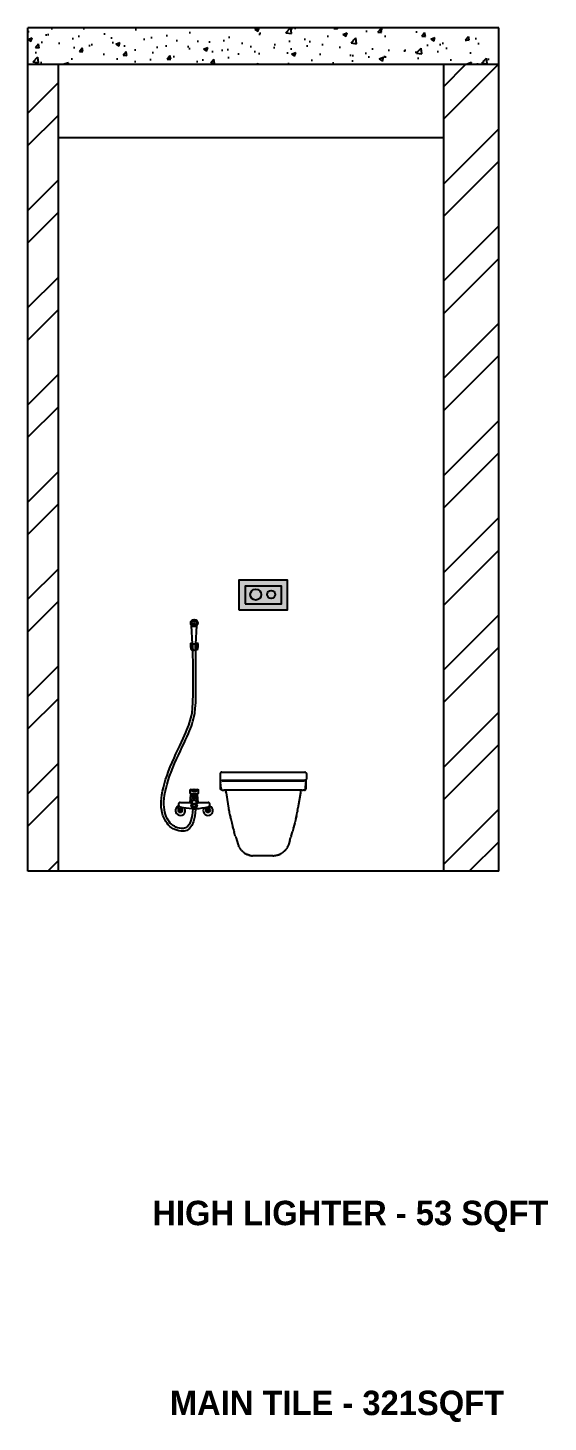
# Model space of a CAD drawing. Header units: inches. Extents: x 9636 to 21597, y -10243 to 557.
# Drawn here: x 11193.9 to 11279, y -4564.2 to -4336.1 of the extents above; entities that cross this region are included whole.
import ezdxf

# ---------------------------------------------------------------- set-up
doc = ezdxf.new("R2010")
doc.units = ezdxf.units.IN
doc.header["$MEASUREMENT"] = 0
for name, color, linetype in [('Edges', 7, 'Continuous'), ('IEL-HATCH-002', 7, 'Continuous'), ('VATDUNG', 9, 'Continuous')]:
    doc.layers.add(name, color=color, linetype=linetype)
doc.styles.add('HEMI', font='stylu.ttf')

# ---------------------------------------------------------------- blocks, each defined once
blk = doc.blocks.new('Duravit Wall Hung Toilet fr')
at = {"layer": 'Edges'}
for p, q in [((-0.2771, 0.1787), (-0.2774, 0.1777)), ((-0.2767, 0.1798), (-0.2771, 0.1787)), ((-0.2761, 0.1807), (-0.2767, 0.1798)), ((-0.2767, 0.1798), (-0.2765, 0.1798)), ((-0.2759, 0.1807), (-0.2765, 0.1798)), ((-0.2754, 0.1815), (-0.2761, 0.1807)), ((-0.2761, 0.1807), (-0.2759, 0.1807)), ((-0.2752, 0.1815), (-0.2759, 0.1807)), ((-0.2746, 0.1822), (-0.2754, 0.1815)), ((-0.2754, 0.1815), (-0.2752, 0.1815)), ((-0.2743, 0.1822), (-0.2752, 0.1815)), ((-0.2737, 0.1828), (-0.2746, 0.1822)), ((-0.2746, 0.1822), (-0.2743, 0.1822)), ((-0.2734, 0.1828), (-0.2743, 0.1822)), ((-0.2726, 0.1832), (-0.2737, 0.1828)), ((-0.2737, 0.1828), (-0.2734, 0.1828)), ((-0.2724, 0.1832), (-0.2734, 0.1828)), ((-0.2716, 0.1835), (-0.2726, 0.1832)), ((-0.2726, 0.1832), (-0.2724, 0.1832)), ((-0.2713, 0.1835), (-0.2724, 0.1832)), ((-0.2716, 0.1835), (-0.2713, 0.1835)), ((-0.2705, 0.1836), (-0.2713, 0.1835)), ((-0.2705, 0.1836), (0.0834, 0.1836)), ((0.0834, 0.1836), (0.0842, 0.1835)), ((0.0842, 0.1835), (0.0853, 0.1832)), ((0.0845, 0.1835), (0.0842, 0.1835)), ((0.0845, 0.1835), (0.0856, 0.1832)), ((0.0856, 0.1832), (0.0853, 0.1832)), ((0.0853, 0.1832), (0.0863, 0.1828)), ((0.0856, 0.1832), (0.0866, 0.1828)), ((0.0863, 0.1828), (0.0873, 0.1822)), ((0.0866, 0.1828), (0.0863, 0.1828)), ((0.0866, 0.1828), (0.0875, 0.1822)), ((0.0875, 0.1822), (0.0873, 0.1822)), ((0.0873, 0.1822), (0.0881, 0.1815)), ((0.0875, 0.1822), (0.0884, 0.1815)), ((0.0881, 0.1815), (0.0888, 0.1807)), ((0.0884, 0.1815), (0.0881, 0.1815)), ((0.0884, 0.1815), (0.0891, 0.1807)), ((0.0888, 0.1807), (0.0894, 0.1798)), ((0.0891, 0.1807), (0.0888, 0.1807)), ((0.0891, 0.1807), (0.0896, 0.1798)), ((0.0896, 0.1798), (0.0894, 0.1798)), ((0.0896, 0.1798), (0.0901, 0.1787)), ((0.0901, 0.1787), (0.0903, 0.1777)), ((-0.2774, 0.1777), (-0.2775, 0.1766)), ((-0.2775, 0.1766), (-0.2775, 0.1556)), ((-0.2775, 0.1556), (-0.2774, 0.1545)), ((-0.2774, 0.1545), (-0.2771, 0.1534)), ((-0.2771, 0.1534), (-0.2767, 0.1524)), ((-0.2767, 0.1524), (-0.2765, 0.1524)), ((-0.2767, 0.1524), (-0.2761, 0.1515)), ((-0.2765, 0.1524), (-0.2759, 0.1515)), ((-0.2761, 0.1515), (-0.2759, 0.1515)), ((-0.2761, 0.1515), (-0.276, 0.1513)), ((-0.276, 0.1136), (-0.276, 0.1513)), ((-0.276, 0.1513), (-0.2754, 0.1506)), ((-0.2759, 0.1515), (-0.2752, 0.1506)), ((-0.2756, 0.1407), (-0.2756, 0.1408)), ((-0.2756, 0.1407), (-0.2756, 0.1399)), ((-0.2756, 0.1399), (-0.2756, 0.1397)), ((-0.2735, 0.1136), (-0.2756, 0.1397)), ((-0.2754, 0.1506), (-0.2752, 0.1506)), ((-0.2754, 0.1506), (-0.2746, 0.1499)), ((-0.2752, 0.1506), (-0.2743, 0.1499)), ((-0.2746, 0.1499), (-0.2737, 0.1493)), ((-0.2746, 0.1499), (-0.2743, 0.1499)), ((-0.2743, 0.1499), (-0.2734, 0.1493)), ((-0.2737, 0.1493), (-0.2734, 0.1493)), ((-0.2737, 0.1493), (-0.2726, 0.1489)), ((-0.2734, 0.1493), (-0.2724, 0.1489)), ((-0.2726, 0.1489), (-0.2716, 0.1487)), ((-0.2726, 0.1489), (-0.2724, 0.1489)), ((-0.2724, 0.1489), (-0.2713, 0.1487)), ((-0.2716, 0.1487), (-0.2713, 0.1487)), ((-0.2713, 0.1487), (-0.2705, 0.1486)), ((-0.2705, 0.1486), (-0.2688, 0.1486)), ((-0.2688, 0.1466), (-0.2697, 0.1466)), ((0.0817, 0.1486), (-0.2688, 0.1486)), ((-0.2688, 0.1486), (-0.2688, 0.1466)), ((-0.2688, 0.1466), (0.0817, 0.1466)), ((0.0834, 0.1486), (0.0817, 0.1486)), ((0.0817, 0.1486), (0.0817, 0.1466)), ((0.0817, 0.1466), (0.0826, 0.1466)), ((0.0842, 0.1487), (0.0834, 0.1486)), ((0.0853, 0.1489), (0.0842, 0.1487)), ((0.0845, 0.1487), (0.0842, 0.1487)), ((0.0856, 0.1489), (0.0845, 0.1487)), ((0.0863, 0.1493), (0.0853, 0.1489)), ((0.0856, 0.1489), (0.0853, 0.1489)), ((0.0866, 0.1493), (0.0856, 0.1489)), ((0.0873, 0.1499), (0.0863, 0.1493)), ((0.0866, 0.1493), (0.0863, 0.1493)), ((0.0865, 0.1136), (0.0885, 0.1397)), ((0.0875, 0.1499), (0.0866, 0.1493)), ((0.0881, 0.1506), (0.0873, 0.1499)), ((0.0875, 0.1499), (0.0873, 0.1499)), ((0.0884, 0.1506), (0.0875, 0.1499)), ((0.0888, 0.1515), (0.0881, 0.1506)), ((0.0884, 0.1506), (0.0881, 0.1506)), ((0.089, 0.1513), (0.0884, 0.1506)), ((0.0885, 0.1407), (0.0885, 0.1408)), ((0.0885, 0.1407), (0.0885, 0.1399)), ((0.0885, 0.1399), (0.0885, 0.1397)), ((0.0894, 0.1524), (0.0888, 0.1515)), ((0.0891, 0.1515), (0.0888, 0.1515)), ((0.0891, 0.1515), (0.089, 0.1513)), ((0.089, 0.1136), (0.089, 0.1513)), ((0.0896, 0.1524), (0.0891, 0.1515)), ((0.0896, 0.1524), (0.0894, 0.1524)), ((0.0901, 0.1534), (0.0896, 0.1524)), ((0.0903, 0.1545), (0.0901, 0.1534)), ((0.0903, 0.1777), (0.0904, 0.1766)), ((0.0904, 0.1556), (0.0903, 0.1545)), ((0.0904, 0.1766), (0.0904, 0.1556)), ((-0.276, 0.1125), (-0.276, 0.1136)), ((-0.2757, 0.1114), (-0.276, 0.1125)), ((-0.2753, 0.1104), (-0.2757, 0.1114)), ((-0.2747, 0.1095), (-0.2753, 0.1104)), ((-0.274, 0.1086), (-0.2747, 0.1095)), ((-0.2732, 0.1079), (-0.274, 0.1086)), ((-0.2735, 0.1136), (-0.2735, 0.1127)), ((-0.2735, 0.1127), (-0.2733, 0.1118)), ((-0.2733, 0.1118), (-0.273, 0.1109)), ((-0.2722, 0.1073), (-0.2732, 0.1079)), ((-0.273, 0.1109), (-0.2726, 0.1101)), ((-0.2726, 0.1101), (-0.2721, 0.1093)), ((-0.2712, 0.1069), (-0.2722, 0.1073)), ((-0.2721, 0.1093), (-0.2715, 0.1086)), ((-0.2715, 0.1086), (-0.2708, 0.108)), ((-0.2701, 0.1067), (-0.2712, 0.1069)), ((-0.2708, 0.108), (-0.27, 0.1075)), ((-0.269, 0.1066), (-0.2701, 0.1067)), ((-0.27, 0.1075), (-0.2692, 0.1071)), ((-0.2692, 0.1071), (-0.2692, 0.1071)), ((-0.2692, 0.1071), (-0.2684, 0.1068)), ((-0.269, 0.1066), (-0.2683, 0.1066)), ((-0.2684, 0.1068), (-0.2683, 0.1068)), ((-0.2683, 0.1068), (-0.2675, 0.1066)), ((-0.2683, 0.1068), (-0.2683, 0.1068)), ((-0.2683, 0.1066), (-0.2677, 0.1066)), ((-0.2677, 0.1066), (-0.2675, 0.1066)), ((-0.2675, 0.1066), (-0.2674, 0.1066)), ((-0.2674, 0.1066), (-0.2672, 0.1066)), ((-0.2672, 0.1066), (-0.267, 0.1066)), ((-0.267, 0.1066), (-0.2669, 0.1066)), ((-0.2669, 0.1066), (-0.2665, 0.1066)), ((-0.2665, 0.1066), (-0.2663, 0.1065)), ((-0.2663, 0.1065), (-0.2657, 0.1065)), ((-0.2657, 0.1065), (-0.2654, 0.1065)), ((-0.2654, 0.1065), (-0.2649, 0.1065)), ((-0.2649, 0.1065), (-0.2644, 0.1065)), ((-0.2644, 0.1065), (-0.2639, 0.1065)), ((-0.2639, 0.1065), (-0.2633, 0.1065)), ((-0.2633, 0.1065), (-0.2618, 0.1064)), ((-0.2573, 0.1064), (-0.2618, 0.1064)), ((-0.2412, 0.1063), (-0.2574, 0.1064)), ((-0.253, 0.1022), (-0.2529, 0.1019)), ((-0.2529, 0.1019), (-0.2526, 0.0997)), ((-0.2523, 0.097), (-0.2526, 0.0997)), ((-0.2523, 0.097), (-0.2521, 0.0956)), ((-0.2521, 0.0956), (-0.2507, 0.0855)), ((-0.2521, 0.0956), (-0.2416, 0.0298)), ((-0.2507, 0.0855), (-0.2416, 0.0298)), ((-0.0432, 0.1062), (-0.2412, 0.1063)), ((0.0424, 0.1063), (-0.0432, 0.1062)), ((0.0622, 0.1064), (0.0424, 0.1063)), ((0.065, 0.0956), (0.0545, 0.0298)), ((0.0636, 0.0855), (0.0545, 0.0298)), ((0.0702, 0.1064), (0.0622, 0.1064)), ((0.065, 0.0956), (0.0636, 0.0855)), ((0.0652, 0.097), (0.065, 0.0956)), ((0.0656, 0.0997), (0.0652, 0.097)), ((0.0659, 0.1022), (0.0656, 0.0997)), ((0.073, 0.1064), (0.0703, 0.1064)), ((0.073, 0.1064), (0.0747, 0.1064)), ((0.0747, 0.1064), (0.0762, 0.1065)), ((0.0768, 0.1065), (0.0762, 0.1065)), ((0.0774, 0.1065), (0.0768, 0.1065)), ((0.0779, 0.1065), (0.0774, 0.1065)), ((0.0783, 0.1065), (0.0779, 0.1065)), ((0.0787, 0.1065), (0.0783, 0.1065)), ((0.0792, 0.1065), (0.0787, 0.1065)), ((0.0794, 0.1066), (0.0792, 0.1065)), ((0.0798, 0.1066), (0.0794, 0.1066)), ((0.08, 0.1066), (0.0798, 0.1066)), ((0.0801, 0.1066), (0.08, 0.1066)), ((0.0803, 0.1066), (0.0801, 0.1066)), ((0.0804, 0.1066), (0.0803, 0.1066)), ((0.0812, 0.1068), (0.0804, 0.1066)), ((0.0806, 0.1066), (0.0804, 0.1066)), ((0.0813, 0.1066), (0.0806, 0.1066)), ((0.0813, 0.1068), (0.0812, 0.1068)), ((0.0812, 0.1068), (0.0812, 0.1068)), ((0.0821, 0.1071), (0.0813, 0.1068)), ((0.082, 0.1066), (0.0813, 0.1066)), ((0.082, 0.1066), (0.0831, 0.1067)), ((0.083, 0.1075), (0.0821, 0.1071)), ((0.0821, 0.1071), (0.0821, 0.1071)), ((0.0837, 0.108), (0.083, 0.1075)), ((0.0831, 0.1067), (0.0841, 0.1069)), ((0.0844, 0.1086), (0.0837, 0.108)), ((0.0841, 0.1069), (0.0851, 0.1073)), ((0.085, 0.1093), (0.0844, 0.1086)), ((0.0855, 0.1101), (0.085, 0.1093)), ((0.0851, 0.1073), (0.0861, 0.1079)), ((0.0859, 0.1109), (0.0855, 0.1101)), ((0.0862, 0.1118), (0.0859, 0.1109)), ((0.0861, 0.1079), (0.0869, 0.1086)), ((0.0864, 0.1127), (0.0862, 0.1118)), ((0.0865, 0.1136), (0.0864, 0.1127)), ((0.0869, 0.1086), (0.0876, 0.1095)), ((0.0876, 0.1095), (0.0882, 0.1104)), ((0.0882, 0.1104), (0.0886, 0.1114)), ((0.0886, 0.1114), (0.0889, 0.1125)), ((0.0889, 0.1125), (0.089, 0.1136)), ((-0.2416, 0.0298), (-0.2406, 0.0249)), ((-0.2405, 0.0242), (-0.2406, 0.0249)), ((-0.2402, 0.0226), (-0.2405, 0.0242)), ((-0.2396, 0.0196), (-0.2402, 0.0226)), ((-0.2395, 0.019), (-0.2396, 0.0196)), ((-0.2395, 0.019), (-0.2395, 0.0189)), ((-0.2395, 0.0189), (-0.2394, 0.0188)), ((-0.2394, 0.0188), (-0.2393, 0.0178)), ((-0.2393, 0.0178), (-0.2384, 0.0136)), ((-0.2384, 0.0136), (-0.2383, 0.0129)), ((-0.2382, 0.0124), (-0.2383, 0.0129)), ((-0.238, 0.0117), (-0.2382, 0.0124)), ((-0.238, 0.0117), (-0.2379, 0.011)), ((-0.2363, 0.0035), (-0.2379, 0.011)), ((-0.2363, 0.0035), (-0.2361, 0.0024)), ((-0.2361, 0.0024), (-0.2359, 0.0013)), ((-0.2359, 0.0013), (-0.2357, 0.0005)), ((-0.2357, 0.0005), (-0.2354, -0.0008)), ((0.0486, 0.0005), (0.0483, -0.0008)), ((0.0488, 0.0013), (0.0486, 0.0005)), ((0.049, 0.0024), (0.0488, 0.0013)), ((0.0493, 0.0035), (0.049, 0.0024)), ((0.0493, 0.0035), (0.0508, 0.011)), ((0.051, 0.0117), (0.0508, 0.011)), ((0.051, 0.0117), (0.0511, 0.0124)), ((0.0511, 0.0124), (0.0512, 0.0129)), ((0.0513, 0.0136), (0.0512, 0.0129)), ((0.0522, 0.0178), (0.0513, 0.0136)), ((0.0524, 0.0188), (0.0522, 0.0178)), ((0.0525, 0.0196), (0.0524, 0.019)), ((0.0524, 0.019), (0.0524, 0.0189)), ((0.0524, 0.0189), (0.0524, 0.0188)), ((0.0525, 0.0196), (0.0531, 0.0226)), ((0.0531, 0.0226), (0.0534, 0.0242)), ((0.0534, 0.0242), (0.0535, 0.0249)), ((0.0535, 0.0249), (0.0545, 0.0298)), ((-0.2352, -0.0019), (-0.2354, -0.0008)), ((-0.2351, -0.0021), (-0.2352, -0.0019)), ((-0.2349, -0.0032), (-0.2351, -0.0021)), ((-0.2349, -0.0032), (-0.234, -0.0071)), ((-0.2334, -0.01), (-0.234, -0.0071)), ((-0.2334, -0.01), (-0.2328, -0.0125)), ((-0.2334, -0.01), (-0.228, -0.0334)), ((-0.2328, -0.0125), (-0.2323, -0.0149)), ((-0.2323, -0.0151), (-0.2323, -0.0149)), ((-0.2322, -0.0156), (-0.2323, -0.0151)), ((-0.2322, -0.0156), (-0.232, -0.0162)), ((-0.232, -0.0162), (-0.228, -0.0334)), ((-0.228, -0.0334), (-0.2231, -0.0524)), ((-0.2231, -0.0524), (-0.223, -0.0529)), ((-0.223, -0.0529), (-0.223, -0.0531)), ((-0.223, -0.0531), (-0.2229, -0.0533)), ((-0.2229, -0.0535), (-0.2229, -0.0533)), ((-0.2229, -0.0535), (-0.2198, -0.0649)), ((0.0358, -0.0535), (0.0327, -0.0649)), ((0.0358, -0.0533), (0.0359, -0.0531)), ((0.0358, -0.0535), (0.0358, -0.0533)), ((0.0361, -0.0524), (0.0359, -0.0529)), ((0.0359, -0.0529), (0.0359, -0.0531)), ((0.0409, -0.0334), (0.0361, -0.0524)), ((0.0463, -0.01), (0.0409, -0.0334)), ((0.045, -0.0162), (0.0409, -0.0334)), ((0.0451, -0.0156), (0.045, -0.0162)), ((0.0451, -0.0156), (0.0452, -0.0151)), ((0.0458, -0.0125), (0.0452, -0.0149)), ((0.0452, -0.0151), (0.0452, -0.0149)), ((0.0463, -0.01), (0.0458, -0.0125)), ((0.0463, -0.01), (0.047, -0.0071)), ((0.0478, -0.0032), (0.047, -0.0071)), ((0.0478, -0.0032), (0.0481, -0.0021)), ((0.0481, -0.0019), (0.0483, -0.0008)), ((0.0481, -0.0021), (0.0481, -0.0019)), ((-0.2198, -0.0649), (-0.2182, -0.0707)), ((-0.2181, -0.0708), (-0.2182, -0.0707)), ((-0.2181, -0.0711), (-0.2181, -0.0708)), ((-0.2128, -0.0893), (-0.2181, -0.0711)), ((-0.2128, -0.0893), (-0.2127, -0.0895)), ((-0.2127, -0.0896), (-0.2127, -0.0895)), ((-0.2127, -0.0896), (-0.2108, -0.0958)), ((-0.2108, -0.0958), (-0.2098, -0.0988)), ((-0.2098, -0.0988), (-0.207, -0.1079)), ((-0.207, -0.1079), (-0.201, -0.126)), ((0.0199, -0.1079), (0.014, -0.126)), ((0.0199, -0.1079), (0.0228, -0.0988)), ((0.0228, -0.0988), (0.0237, -0.0958)), ((0.0256, -0.0896), (0.0237, -0.0958)), ((0.0257, -0.0893), (0.0256, -0.0895)), ((0.0256, -0.0896), (0.0256, -0.0895)), ((0.0257, -0.0893), (0.031, -0.0711)), ((0.0311, -0.0708), (0.031, -0.0711)), ((0.0327, -0.0649), (0.0311, -0.0707)), ((0.0311, -0.0708), (0.0311, -0.0707)), ((-0.201, -0.126), (-0.1996, -0.1298)), ((-0.1996, -0.1298), (-0.1996, -0.1299)), ((-0.1996, -0.1299), (-0.1995, -0.13)), ((-0.1995, -0.1301), (-0.1995, -0.13)), ((-0.1995, -0.1301), (-0.1994, -0.1302)), ((-0.1994, -0.1302), (-0.1992, -0.1308)), ((-0.1992, -0.1308), (-0.1991, -0.131)), ((-0.1991, -0.131), (-0.199, -0.1313)), ((-0.199, -0.1313), (-0.1988, -0.1316)), ((-0.1988, -0.1316), (-0.1979, -0.1337)), ((-0.1979, -0.1337), (-0.1979, -0.1337)), ((-0.1978, -0.1339), (-0.1979, -0.1337)), ((-0.1978, -0.1339), (-0.1977, -0.134)), ((-0.1977, -0.134), (-0.1977, -0.1341)), ((-0.1976, -0.1342), (-0.1977, -0.1341)), ((-0.1976, -0.1343), (-0.1976, -0.1342)), ((-0.1975, -0.1344), (-0.1976, -0.1343)), ((-0.1973, -0.1347), (-0.1975, -0.1344)), ((-0.1973, -0.1347), (-0.1973, -0.1348)), ((-0.1971, -0.1352), (-0.1973, -0.1348)), ((-0.1969, -0.1355), (-0.1971, -0.1352)), ((-0.1969, -0.1355), (-0.1967, -0.136)), ((-0.1965, -0.1363), (-0.1967, -0.136)), ((-0.1965, -0.1363), (-0.196, -0.1373)), ((-0.196, -0.1373), (-0.196, -0.1374)), ((-0.1959, -0.1375), (-0.196, -0.1374)), ((-0.1959, -0.1375), (-0.1958, -0.1377)), ((-0.1958, -0.1377), (-0.1957, -0.1379)), ((-0.1957, -0.1379), (-0.1951, -0.1388)), ((-0.1951, -0.1388), (-0.1949, -0.1392)), ((-0.1949, -0.1392), (-0.1948, -0.1393)), ((-0.1948, -0.1393), (-0.1939, -0.1409)), ((-0.1938, -0.141), (-0.1939, -0.1409)), ((-0.1938, -0.141), (-0.1937, -0.1411)), ((-0.1936, -0.1414), (-0.1937, -0.1411)), ((-0.1936, -0.1414), (-0.1934, -0.1416)), ((-0.1934, -0.1416), (-0.1932, -0.1419)), ((-0.1932, -0.1419), (-0.1931, -0.142)), ((-0.1931, -0.1422), (-0.1931, -0.142)), ((-0.1931, -0.1422), (-0.193, -0.1422)), ((-0.193, -0.1422), (-0.1928, -0.1425)), ((-0.1928, -0.1425), (-0.1928, -0.1425)), ((-0.1928, -0.1425), (-0.1927, -0.1426)), ((-0.1927, -0.1427), (-0.1927, -0.1426)), ((-0.1927, -0.1427), (-0.1926, -0.1428)), ((-0.1926, -0.1428), (-0.1925, -0.143)), ((-0.1925, -0.143), (-0.1924, -0.1432)), ((-0.1919, -0.1439), (-0.1924, -0.1432)), ((-0.1916, -0.1443), (-0.1919, -0.1439)), ((-0.1916, -0.1443), (-0.1914, -0.1445)), ((-0.1914, -0.1445), (-0.1913, -0.1446)), ((-0.1913, -0.1447), (-0.1913, -0.1446)), ((-0.1913, -0.1447), (-0.1912, -0.1447)), ((-0.1912, -0.1449), (-0.1912, -0.1447)), ((-0.1912, -0.1449), (-0.1911, -0.1449)), ((-0.191, -0.1451), (-0.1911, -0.1449)), ((-0.191, -0.1451), (-0.1903, -0.1459)), ((-0.1903, -0.1459), (-0.1896, -0.1469)), ((-0.1896, -0.1469), (-0.1894, -0.1472)), ((-0.1893, -0.1473), (-0.1894, -0.1472)), ((-0.1893, -0.1473), (-0.1892, -0.1474)), ((-0.1891, -0.1475), (-0.1892, -0.1474)), ((-0.189, -0.1476), (-0.1891, -0.1475)), ((-0.1889, -0.1478), (-0.189, -0.1476)), ((-0.1887, -0.148), (-0.1889, -0.1478)), ((-0.1887, -0.148), (-0.1884, -0.1484)), ((-0.1884, -0.1484), (-0.1883, -0.1486)), ((-0.1883, -0.1486), (-0.1877, -0.1491)), ((-0.1877, -0.1491), (-0.1877, -0.1492)), ((-0.1877, -0.1492), (-0.1875, -0.1495)), ((-0.1873, -0.1497), (-0.1875, -0.1495)), ((-0.1873, -0.1497), (-0.1871, -0.1498)), ((-0.187, -0.1499), (-0.1871, -0.1498)), ((-0.187, -0.1499), (-0.1868, -0.1502)), ((-0.1868, -0.1502), (-0.1866, -0.1504)), ((-0.1866, -0.1504), (-0.1866, -0.1505)), ((-0.1866, -0.1505), (-0.1866, -0.1505)), ((-0.1866, -0.1505), (-0.1864, -0.1506)), ((-0.1864, -0.1506), (-0.1864, -0.1507)), ((-0.1863, -0.1507), (-0.1864, -0.1507)), ((-0.1863, -0.1507), (-0.1861, -0.1509)), ((-0.1861, -0.1509), (-0.1859, -0.1512)), ((-0.1843, -0.1528), (-0.1859, -0.1512)), ((-0.1843, -0.1528), (-0.1838, -0.1533)), ((-0.1837, -0.1535), (-0.1838, -0.1533)), ((-0.1836, -0.1535), (-0.1837, -0.1535)), ((-0.1835, -0.1537), (-0.1836, -0.1535)), ((-0.1835, -0.1537), (-0.1834, -0.1537)), ((-0.1829, -0.1542), (-0.1834, -0.1537)), ((-0.1829, -0.1542), (-0.1825, -0.1546)), ((-0.1825, -0.1546), (-0.1823, -0.1548)), ((-0.1822, -0.1549), (-0.1823, -0.1548)), ((-0.1822, -0.1549), (-0.1819, -0.1552)), ((-0.1819, -0.1552), (-0.1817, -0.1553)), ((-0.1814, -0.1556), (-0.1817, -0.1553)), ((-0.1814, -0.1556), (-0.1813, -0.1557)), ((-0.1813, -0.1557), (-0.1811, -0.1558)), ((-0.1811, -0.1558), (-0.1811, -0.1559)), ((-0.1807, -0.1562), (-0.1811, -0.1559)), ((-0.1807, -0.1562), (-0.1806, -0.1563)), ((-0.1806, -0.1563), (-0.1805, -0.1564)), ((-0.1804, -0.1565), (-0.1805, -0.1564)), ((-0.1804, -0.1565), (-0.1802, -0.1566)), ((-0.1798, -0.157), (-0.1802, -0.1566)), ((-0.1798, -0.157), (-0.1785, -0.1581)), ((-0.1785, -0.1581), (-0.1773, -0.159)), ((-0.1773, -0.159), (-0.1772, -0.1591)), ((-0.1769, -0.1593), (-0.1772, -0.1591)), ((-0.1772, -0.1591), (-0.1772, -0.1591)), ((-0.1769, -0.1593), (-0.1764, -0.1597)), ((-0.1764, -0.1597), (-0.1758, -0.1601)), ((-0.1758, -0.1601), (-0.1755, -0.1603)), ((-0.1752, -0.1605), (-0.1755, -0.1603)), ((-0.1742, -0.1612), (-0.1752, -0.1605)), ((-0.1742, -0.1612), (-0.1742, -0.1612)), ((-0.1742, -0.1612), (-0.174, -0.1614)), ((-0.174, -0.1614), (-0.174, -0.1614)), ((-0.1739, -0.1614), (-0.174, -0.1614)), ((-0.1739, -0.1615), (-0.1739, -0.1614)), ((-0.1738, -0.1615), (-0.1739, -0.1615)), ((-0.1738, -0.1615), (-0.1738, -0.1616)), ((-0.1738, -0.1615), (-0.1738, -0.1615)), ((-0.1736, -0.1616), (-0.1738, -0.1616)), ((-0.1736, -0.1616), (-0.173, -0.1621)), ((-0.173, -0.1621), (-0.1712, -0.1632)), ((-0.1706, -0.1635), (-0.1712, -0.1632)), ((-0.1706, -0.1635), (-0.1703, -0.1637)), ((-0.1702, -0.1638), (-0.1703, -0.1637)), ((-0.1701, -0.1639), (-0.1702, -0.1638)), ((-0.1701, -0.1639), (-0.1697, -0.1641)), ((-0.1697, -0.1641), (-0.1695, -0.1642)), ((-0.1695, -0.1642), (-0.1691, -0.1644)), ((-0.1691, -0.1644), (-0.1689, -0.1645)), ((-0.1689, -0.1645), (-0.1675, -0.1653)), ((-0.1667, -0.1657), (-0.1675, -0.1653)), ((-0.1667, -0.1657), (-0.1667, -0.1657)), ((-0.1667, -0.1657), (-0.1664, -0.1658)), ((-0.1664, -0.1658), (-0.1664, -0.1659)), ((-0.1664, -0.1659), (-0.1663, -0.1659)), ((-0.1663, -0.1659), (-0.1661, -0.166)), ((-0.1661, -0.166), (-0.1661, -0.166)), ((-0.1661, -0.166), (-0.1657, -0.1662)), ((-0.1654, -0.1664), (-0.1657, -0.1662)), ((-0.1651, -0.1665), (-0.1654, -0.1664)), ((-0.1651, -0.1665), (-0.1646, -0.1667)), ((-0.1646, -0.1667), (-0.1643, -0.1669)), ((-0.1643, -0.1669), (-0.1641, -0.167)), ((-0.1636, -0.1672), (-0.1641, -0.167)), ((-0.1633, -0.1674), (-0.1636, -0.1672)), ((-0.1633, -0.1674), (-0.1633, -0.1673)), ((-0.1633, -0.1674), (-0.163, -0.1675)), ((-0.163, -0.1675), (-0.1629, -0.1675)), ((-0.1629, -0.1675), (-0.163, -0.1675)), ((-0.1629, -0.1675), (-0.1626, -0.1676)), ((-0.1623, -0.1678), (-0.1626, -0.1676)), ((-0.1615, -0.1681), (-0.1623, -0.1678)), ((-0.1612, -0.1682), (-0.1615, -0.1681)), ((-0.161, -0.1683), (-0.1612, -0.1682)), ((-0.161, -0.1683), (-0.161, -0.1683)), ((-0.161, -0.1683), (-0.1605, -0.1685)), ((-0.1605, -0.1685), (-0.1597, -0.1688)), ((-0.1594, -0.1689), (-0.1597, -0.1688)), ((-0.1591, -0.1691), (-0.1594, -0.1689)), ((-0.1591, -0.1691), (-0.159, -0.1691)), ((-0.1582, -0.1694), (-0.159, -0.1691)), ((-0.1572, -0.1697), (-0.1582, -0.1694)), ((-0.1572, -0.1697), (-0.1571, -0.1697)), ((-0.1571, -0.1697), (-0.1562, -0.17)), ((-0.1562, -0.1701), (-0.1562, -0.17)), ((-0.1562, -0.1701), (-0.1561, -0.1701)), ((-0.1561, -0.1701), (-0.1561, -0.1701)), ((-0.1557, -0.1702), (-0.1561, -0.1701)), ((-0.1557, -0.1702), (-0.1556, -0.1702)), ((-0.1557, -0.1702), (-0.1556, -0.1702)), ((-0.1554, -0.1703), (-0.1556, -0.1702)), ((-0.1554, -0.1703), (-0.1552, -0.1704)), ((-0.1552, -0.1704), (-0.1539, -0.1707)), ((-0.1536, -0.1708), (-0.1539, -0.1707)), ((-0.1535, -0.1708), (-0.1536, -0.1708)), ((-0.1532, -0.1709), (-0.1535, -0.1708)), ((-0.153, -0.171), (-0.1532, -0.1709)), ((-0.1529, -0.171), (-0.153, -0.171)), ((-0.152, -0.1713), (-0.1529, -0.171)), ((-0.152, -0.1713), (-0.1518, -0.1713)), ((-0.1518, -0.1713), (-0.1516, -0.1714)), ((-0.1516, -0.1714), (-0.1514, -0.1714)), ((-0.1514, -0.1714), (-0.1512, -0.1715)), ((-0.1512, -0.1715), (-0.1494, -0.1718)), ((-0.1494, -0.1718), (-0.1492, -0.1719)), ((-0.1492, -0.1719), (-0.149, -0.1719)), ((-0.149, -0.1719), (-0.1478, -0.1722)), ((-0.1478, -0.1722), (-0.1475, -0.1722)), ((-0.1475, -0.1722), (-0.1474, -0.1723)), ((-0.1474, -0.1723), (-0.1473, -0.1723)), ((-0.1474, -0.1723), (-0.1474, -0.1723)), ((-0.1473, -0.1723), (-0.1472, -0.1723)), ((-0.1472, -0.1723), (-0.1471, -0.1723)), ((-0.1468, -0.1724), (-0.1471, -0.1723)), ((-0.1459, -0.1725), (-0.1468, -0.1724)), ((-0.1456, -0.1726), (-0.1459, -0.1725)), ((-0.1459, -0.1725), (-0.1459, -0.1725)), ((-0.1456, -0.1726), (-0.1455, -0.1726)), ((-0.1451, -0.1726), (-0.1455, -0.1726)), ((-0.1451, -0.1726), (-0.1435, -0.1729)), ((-0.1435, -0.1729), (-0.1433, -0.1729)), ((-0.1435, -0.1729), (-0.1435, -0.1729)), ((-0.1435, -0.1729), (-0.1435, -0.1729)), ((-0.1433, -0.1729), (-0.1432, -0.1729)), ((-0.1431, -0.1729), (-0.1432, -0.1729)), ((-0.1431, -0.1729), (-0.143, -0.1729)), ((-0.143, -0.1729), (-0.1406, -0.1731)), ((-0.1406, -0.1731), (-0.1405, -0.1732)), ((-0.1405, -0.1732), (-0.1404, -0.1732)), ((-0.1404, -0.1732), (-0.1391, -0.1733)), ((-0.1391, -0.1733), (-0.1391, -0.1733)), ((-0.1391, -0.1733), (-0.139, -0.1733)), ((-0.139, -0.1733), (-0.1389, -0.1733)), ((-0.139, -0.1733), (-0.139, -0.1733)), ((-0.1348, -0.1734), (-0.1389, -0.1733)), ((-0.0523, -0.1734), (-0.1348, -0.1734)), ((-0.0523, -0.1734), (-0.0482, -0.1733)), ((-0.0481, -0.1733), (-0.0482, -0.1733)), ((-0.0481, -0.1733), (-0.0481, -0.1733)), ((-0.048, -0.1733), (-0.0481, -0.1733)), ((-0.0467, -0.1732), (-0.048, -0.1733)), ((-0.048, -0.1733), (-0.048, -0.1733)), ((-0.0466, -0.1732), (-0.0467, -0.1732)), ((-0.0465, -0.1731), (-0.0466, -0.1732)), ((-0.044, -0.1729), (-0.0465, -0.1731)), ((-0.044, -0.1729), (-0.0439, -0.1729)), ((-0.0439, -0.1729), (-0.0438, -0.1729)), ((-0.0438, -0.1729), (-0.0437, -0.1729)), ((-0.0436, -0.1729), (-0.0437, -0.1729)), ((-0.0436, -0.1729), (-0.0436, -0.1729)), ((-0.0435, -0.1729), (-0.0436, -0.1729)), ((-0.042, -0.1726), (-0.0435, -0.1729)), ((-0.0415, -0.1726), (-0.042, -0.1726)), ((-0.0412, -0.1725), (-0.0415, -0.1726)), ((-0.0415, -0.1726), (-0.0415, -0.1726)), ((-0.0411, -0.1725), (-0.0412, -0.1725)), ((-0.0411, -0.1725), (-0.0403, -0.1724)), ((-0.0403, -0.1724), (-0.04, -0.1723)), ((-0.0403, -0.1724), (-0.0403, -0.1724)), ((-0.0399, -0.1723), (-0.04, -0.1723)), ((-0.0398, -0.1723), (-0.0399, -0.1723)), ((-0.0397, -0.1723), (-0.0398, -0.1723)), ((-0.0397, -0.1723), (-0.0396, -0.1723)), ((-0.0395, -0.1722), (-0.0396, -0.1723)), ((-0.0393, -0.1722), (-0.0395, -0.1722)), ((-0.038, -0.1719), (-0.0393, -0.1722)), ((-0.0379, -0.1719), (-0.038, -0.1719)), ((-0.0377, -0.1718), (-0.0379, -0.1719)), ((-0.0359, -0.1715), (-0.0377, -0.1718)), ((-0.0357, -0.1714), (-0.0359, -0.1715)), ((-0.0355, -0.1714), (-0.0357, -0.1714)), ((-0.0353, -0.1713), (-0.0355, -0.1714)), ((-0.0351, -0.1713), (-0.0353, -0.1713)), ((-0.0351, -0.1713), (-0.0342, -0.171)), ((-0.0342, -0.171), (-0.0341, -0.171)), ((-0.0341, -0.171), (-0.0339, -0.1709)), ((-0.0339, -0.1709), (-0.0336, -0.1708)), ((-0.0336, -0.1708), (-0.0334, -0.1708)), ((-0.0334, -0.1708), (-0.0332, -0.1707)), ((-0.0319, -0.1704), (-0.0332, -0.1707)), ((-0.0317, -0.1703), (-0.0319, -0.1704)), ((-0.0317, -0.1703), (-0.0314, -0.1702)), ((-0.0314, -0.1702), (-0.031, -0.1701)), ((-0.0314, -0.1702), (-0.0314, -0.1702)), ((-0.0314, -0.1702), (-0.0314, -0.1702)), ((-0.031, -0.1701), (-0.0309, -0.1701)), ((-0.0309, -0.1701), (-0.0308, -0.17)), ((-0.0299, -0.1697), (-0.0308, -0.17)), ((-0.0298, -0.1697), (-0.0299, -0.1697)), ((-0.0298, -0.1697), (-0.0288, -0.1694)), ((-0.0288, -0.1694), (-0.0281, -0.1691)), ((-0.028, -0.1691), (-0.0281, -0.1691)), ((-0.028, -0.1691), (-0.0277, -0.1689)), ((-0.0277, -0.1689), (-0.0274, -0.1688)), ((-0.0266, -0.1685), (-0.0274, -0.1688)), ((-0.0261, -0.1683), (-0.0266, -0.1685)), ((-0.026, -0.1683), (-0.0261, -0.1683)), ((-0.026, -0.1683), (-0.0259, -0.1682)), ((-0.0259, -0.1682), (-0.0256, -0.1681)), ((-0.0256, -0.1681), (-0.0248, -0.1678)), ((-0.0248, -0.1678), (-0.0245, -0.1676)), ((-0.0241, -0.1675), (-0.0245, -0.1676)), ((-0.0238, -0.1674), (-0.0241, -0.1675)), ((-0.0241, -0.1675), (-0.0241, -0.1675)), ((-0.0241, -0.1675), (-0.0241, -0.1675)), ((-0.0238, -0.1674), (-0.0234, -0.1672)), ((-0.0238, -0.1674), (-0.0238, -0.1673)), ((-0.0234, -0.1672), (-0.023, -0.167)), ((-0.0228, -0.1669), (-0.023, -0.167)), ((-0.0225, -0.1667), (-0.0228, -0.1669)), ((-0.022, -0.1665), (-0.0225, -0.1667)), ((-0.022, -0.1665), (-0.0217, -0.1664)), ((-0.0217, -0.1664), (-0.0214, -0.1662)), ((-0.021, -0.166), (-0.0214, -0.1662)), ((-0.0208, -0.1659), (-0.021, -0.166)), ((-0.021, -0.166), (-0.021, -0.166)), ((-0.0208, -0.1659), (-0.0207, -0.1659)), ((-0.0207, -0.1659), (-0.0206, -0.1658)), ((-0.0204, -0.1657), (-0.0206, -0.1658)), ((-0.0203, -0.1657), (-0.0204, -0.1657)), ((-0.0203, -0.1657), (-0.0196, -0.1653)), ((-0.0182, -0.1645), (-0.0196, -0.1653)), ((-0.018, -0.1644), (-0.0182, -0.1645)), ((-0.0176, -0.1642), (-0.018, -0.1644)), ((-0.0174, -0.1641), (-0.0176, -0.1642)), ((-0.017, -0.1639), (-0.0174, -0.1641)), ((-0.017, -0.1639), (-0.0169, -0.1638)), ((-0.0169, -0.1638), (-0.0168, -0.1637)), ((-0.0168, -0.1637), (-0.0165, -0.1635)), ((-0.0165, -0.1635), (-0.0159, -0.1632)), ((-0.0141, -0.1621), (-0.0159, -0.1632)), ((-0.0134, -0.1616), (-0.0141, -0.1621)), ((-0.0134, -0.1616), (-0.0133, -0.1616)), ((-0.0133, -0.1615), (-0.0133, -0.1616)), ((-0.0133, -0.1615), (-0.0132, -0.1615)), ((-0.0132, -0.1615), (-0.0132, -0.1614)), ((-0.0132, -0.1614), (-0.0131, -0.1614)), ((-0.013, -0.1614), (-0.0131, -0.1614)), ((-0.0129, -0.1612), (-0.013, -0.1614)), ((-0.0128, -0.1612), (-0.0129, -0.1612)), ((-0.0118, -0.1605), (-0.0128, -0.1612)), ((-0.0118, -0.1605), (-0.0115, -0.1603)), ((-0.0113, -0.1601), (-0.0115, -0.1603)), ((-0.0106, -0.1597), (-0.0113, -0.1601)), ((-0.0102, -0.1593), (-0.0106, -0.1597)), ((-0.0099, -0.1591), (-0.0102, -0.1593)), ((-0.0098, -0.1591), (-0.0099, -0.1591)), ((-0.0086, -0.1581), (-0.0098, -0.159)), ((-0.0098, -0.159), (-0.0098, -0.1591)), ((-0.0073, -0.157), (-0.0086, -0.1581)), ((-0.0073, -0.157), (-0.0069, -0.1566)), ((-0.0067, -0.1565), (-0.0069, -0.1566)), ((-0.0067, -0.1565), (-0.0066, -0.1564)), ((-0.0064, -0.1563), (-0.0066, -0.1564)), ((-0.0064, -0.1563), (-0.0063, -0.1562)), ((-0.0063, -0.1562), (-0.006, -0.1559)), ((-0.0059, -0.1558), (-0.006, -0.1559)), ((-0.0058, -0.1557), (-0.0059, -0.1558)), ((-0.0058, -0.1557), (-0.0057, -0.1556)), ((-0.0057, -0.1556), (-0.0053, -0.1553)), ((-0.0052, -0.1552), (-0.0053, -0.1553)), ((-0.0049, -0.1549), (-0.0052, -0.1552)), ((-0.0049, -0.1549), (-0.0048, -0.1548)), ((-0.0046, -0.1546), (-0.0048, -0.1548)), ((-0.0041, -0.1542), (-0.0046, -0.1546)), ((-0.0041, -0.1542), (-0.0037, -0.1537)), ((-0.0036, -0.1537), (-0.0037, -0.1537)), ((-0.0036, -0.1537), (-0.0035, -0.1536)), ((-0.0035, -0.1536), (-0.0034, -0.1535)), ((-0.0034, -0.1535), (-0.0032, -0.1533)), ((-0.0028, -0.1528), (-0.0032, -0.1533)), ((-0.0011, -0.1512), (-0.0028, -0.1528)), ((-0.0009, -0.1509), (-0.0011, -0.1512)), ((-0.0007, -0.1507), (-0.0009, -0.1509)), ((-0.0005, -0.1505), (-0.0007, -0.1506)), ((-0.0007, -0.1506), (-0.0007, -0.1507)), ((-0.0007, -0.1507), (-0.0007, -0.1507)), ((-0.0005, -0.1505), (-0.0002, -0.1502)), ((0, -0.1499), (-0.0002, -0.1502)), ((0, -0.1499), (0.0001, -0.1498)), ((0.0002, -0.1497), (0.0001, -0.1498)), ((0.0002, -0.1497), (0.0004, -0.1495)), ((0.0006, -0.1492), (0.0004, -0.1495)), ((0.0007, -0.1491), (0.0006, -0.1492)), ((0.0011, -0.1487), (0.0007, -0.1491)), ((0.0012, -0.1485), (0.0011, -0.1487)), ((0.0012, -0.1485), (0.0017, -0.148)), ((0.0017, -0.148), (0.0018, -0.1478)), ((0.0017, -0.148), (0.0017, -0.148)), ((0.0018, -0.1478), (0.002, -0.1476)), ((0.002, -0.1475), (0.0022, -0.1474)), ((0.002, -0.1476), (0.002, -0.1475)), ((0.0022, -0.1473), (0.0023, -0.1472)), ((0.0022, -0.1473), (0.0022, -0.1474)), ((0.0026, -0.1469), (0.0023, -0.1472)), ((0.0033, -0.1459), (0.0026, -0.1469)), ((0.0039, -0.1451), (0.0033, -0.1459)), ((0.0039, -0.1451), (0.0041, -0.1449)), ((0.0043, -0.1446), (0.0041, -0.1449)), ((0.0044, -0.1445), (0.0043, -0.1446)), ((0.0045, -0.1443), (0.0044, -0.1445)), ((0.0048, -0.1439), (0.0045, -0.1443)), ((0.0048, -0.1439), (0.0053, -0.1432)), ((0.0054, -0.143), (0.0053, -0.1432)), ((0.0055, -0.1428), (0.0054, -0.143)), ((0.0056, -0.1427), (0.0055, -0.1428)), ((0.0057, -0.1426), (0.0056, -0.1427)), ((0.0059, -0.1422), (0.0057, -0.1425)), ((0.0057, -0.1425), (0.0057, -0.1425)), ((0.0057, -0.1425), (0.0057, -0.1426)), ((0.0059, -0.1422), (0.006, -0.1422)), ((0.006, -0.1422), (0.0061, -0.142)), ((0.0064, -0.1416), (0.0061, -0.1419)), ((0.0061, -0.1419), (0.0061, -0.142)), ((0.0065, -0.1414), (0.0064, -0.1416)), ((0.0065, -0.1414), (0.0067, -0.1411)), ((0.0068, -0.1409), (0.0067, -0.141)), ((0.0067, -0.141), (0.0067, -0.1411)), ((0.0077, -0.1393), (0.0068, -0.1409)), ((0.0078, -0.1392), (0.0077, -0.1393)), ((0.008, -0.1388), (0.0078, -0.1392)), ((0.0086, -0.1379), (0.008, -0.1388)), ((0.0086, -0.1379), (0.0087, -0.1377)), ((0.0088, -0.1375), (0.0087, -0.1377)), ((0.0088, -0.1375), (0.0089, -0.1374)), ((0.0094, -0.1363), (0.0089, -0.1373)), ((0.0089, -0.1373), (0.0089, -0.1374)), ((0.0094, -0.1363), (0.0096, -0.136)), ((0.0098, -0.1355), (0.0096, -0.136)), ((0.0098, -0.1355), (0.01, -0.1352)), ((0.0102, -0.1348), (0.01, -0.1352)), ((0.0103, -0.1347), (0.0102, -0.1348)), ((0.0103, -0.1347), (0.0105, -0.1344)), ((0.0105, -0.1342), (0.0106, -0.1341)), ((0.0105, -0.1343), (0.0105, -0.1342)), ((0.0105, -0.1344), (0.0105, -0.1343)), ((0.0107, -0.1339), (0.0106, -0.134)), ((0.0106, -0.134), (0.0106, -0.1341)), ((0.0107, -0.1339), (0.0108, -0.1337)), ((0.0117, -0.1316), (0.0108, -0.1337)), ((0.0108, -0.1337), (0.0108, -0.1337)), ((0.0119, -0.1313), (0.0117, -0.1316)), ((0.012, -0.131), (0.0119, -0.1313)), ((0.0121, -0.1308), (0.012, -0.131)), ((0.0124, -0.1302), (0.0121, -0.1308)), ((0.0124, -0.1301), (0.0125, -0.13)), ((0.0124, -0.1301), (0.0124, -0.1302)), ((0.014, -0.126), (0.0125, -0.1298)), ((0.0125, -0.1298), (0.0125, -0.1299)), ((0.0125, -0.1299), (0.0125, -0.13))]:
    blk.add_line(p, q, dxfattribs=at)
for centre, radius, start, end in [((-0.2579, 0.1014), 0.00502, 5.5659, 83.54844), ((0.0704, 0.1019), 0.00455, 89.12482, 175.47211)]:
    blk.add_arc(centre, radius, start, end, dxfattribs=at)
blk = doc.blocks.new('EH')
at = {"layer": 'VATDUNG', "color": 18, "linetype": 'Continuous', "ltscale": 3, "true_color": 0x000000}
for p, q in [((4316.93, 771.24), (4316.76, 774.33)), ((4317.46, 771.24), (4317.64, 774.33)), ((4316.59, 771.43), (4316.92, 771.17)), ((4316.98, 770.41), (4316.98, 771.21)), ((4317.42, 770.41), (4317.42, 771.21)), ((4317.81, 771.43), (4317.48, 771.17)), ((4316.68, 770.32), (4316.93, 770.41)), ((4316.92, 771.17), (4316.98, 771.17)), ((4316.93, 770.41), (4316.98, 770.41)), ((4317.42, 771.17), (4317.48, 771.17)), ((4317.42, 770.41), (4317.47, 770.41)), ((4317.72, 770.32), (4317.47, 770.41)), ((4317.85, 747.33), (4316.52, 747.33)), ((4316.52, 747.33), (4317.85, 747.33)), ((4316.53, 745.36), (4316.66, 746.67)), ((4316.97, 746.67), (4316.66, 746.67)), ((4316.72, 746.67), (4316.72, 746.77)), ((4316.82, 746.56), (4316.95, 746.63)), ((4316.82, 746.56), (4316.93, 746.22)), ((4316.9, 747.42), (4316.9, 747.33)), ((4316.93, 746.22), (4316.95, 746.63)), ((4316.93, 746.22), (4317, 746.56)), ((4316.95, 746.63), (4317, 746.56)), ((4316.96, 746.1), (4316.97, 746.03)), ((4317.09, 746.56), (4317.18, 746.63)), ((4317.09, 746.56), (4317.18, 746.18)), ((4317.18, 746.18), (4317.18, 746.63)), ((4317.28, 746.56), (4317.18, 746.63)), ((4317.28, 746.56), (4317.18, 746.18)), ((4317.41, 746.63), (4317.37, 746.56)), ((4317.43, 746.22), (4317.37, 746.56)), ((4317.74, 746.67), (4317.4, 746.67)), ((4317.43, 746.22), (4317.41, 746.63)), ((4317.54, 746.56), (4317.41, 746.63)), ((4317.42, 746.1), (4317.41, 746.04)), ((4317.54, 746.56), (4317.43, 746.22)), ((4317.48, 747.42), (4317.48, 747.33)), ((4317.66, 746.67), (4317.66, 746.77)), ((4317.85, 745.36), (4317.74, 746.67)), ((4314.6, 744.03), (4314.6, 744.91)), ((4315.02, 744.12), (4314.82, 743.93)), ((4314.92, 745.36), (4316.53, 745.36)), ((4315.24, 744.03), (4315.24, 744.57)), ((4317.6, 745.15), (4316.77, 745.15)), ((4316.8, 745.01), (4316.8, 745.13)), ((4316.84, 744.43), (4317.5, 744.37)), ((4316.85, 744.54), (4317.5, 744.48)), ((4316.85, 744.48), (4317.5, 744.43)), ((4316.86, 744.6), (4317.5, 744.54)), ((4316.88, 745.75), (4317.49, 745.75)), ((4316.89, 744.9), (4316.89, 744.76)), ((4316.91, 744.6), (4316.91, 744.65)), ((4317.43, 744.6), (4317.43, 744.65)), ((4317.47, 744.9), (4317.47, 744.76)), ((4317.56, 745.01), (4317.56, 745.13)), ((4317.56, 745.01), (4317.56, 745.01)), ((4317.84, 745.36), (4319.45, 745.36)), ((4319.13, 744.03), (4319.13, 744.56)), ((4319.55, 744.12), (4319.35, 743.93)), ((4319.77, 744.03), (4319.77, 744.96))]:
    blk.add_line(p, q, dxfattribs=at)
for points in [[(4316.59, 771.43), (4316.92, 771.43)], [(4317.48, 771.43), (4317.81, 771.43)], [(4317.4, 744.23), (4317.28, 743.12), (4317.07, 742.24), (4316.79, 741.57), (4316.42, 741.08), (4315.99, 740.77), (4315.52, 740.64), (4315.08, 740.63), (4314.7, 740.69), (4314.35, 740.79), (4314.03, 740.91), (4313.72, 741.06), (4313.44, 741.24), (4313.19, 741.44), (4312.95, 741.68), (4312.74, 741.94), (4312.54, 742.23), (4312.37, 742.54), (4312.21, 742.88), (4312.07, 743.24), (4311.96, 743.64), (4311.87, 744.06), (4311.81, 744.51), (4311.79, 745), (4311.79, 745.51), (4311.83, 746.05), (4311.9, 746.61), (4312.01, 747.2), (4312.15, 747.81), (4312.32, 748.45), (4312.51, 749.1), (4312.74, 749.78), (4313, 750.47), (4313.28, 751.17), (4313.58, 751.89), (4313.89, 752.6), (4314.2, 753.29), (4314.52, 753.97), (4314.82, 754.62), (4315.11, 755.23), (4315.38, 755.8), (4315.61, 756.31), (4315.82, 756.78), (4316, 757.22), (4316.16, 757.62), (4316.31, 758.01), (4316.43, 758.38), (4316.55, 758.75), (4316.66, 759.13), (4316.75, 759.54), (4316.84, 760.04), (4316.92, 760.74), (4316.98, 761.74), (4317.02, 763.11), (4317.04, 764.96), (4317.02, 767.36), (4316.98, 770.41)], [(4316.95, 744.28), (4316.83, 743.19), (4316.64, 742.38), (4316.4, 741.79), (4316.11, 741.4), (4315.79, 741.18), (4315.45, 741.08), (4315.12, 741.08), (4314.79, 741.13), (4314.48, 741.21), (4314.2, 741.32), (4313.94, 741.45), (4313.71, 741.6), (4313.49, 741.78), (4313.28, 741.98), (4313.1, 742.21), (4312.93, 742.46), (4312.77, 742.74), (4312.62, 743.05), (4312.5, 743.38), (4312.4, 743.74), (4312.31, 744.14), (4312.26, 744.56), (4312.23, 745.01), (4312.24, 745.49), (4312.28, 746), (4312.35, 746.54), (4312.45, 747.11), (4312.58, 747.71), (4312.75, 748.33), (4312.94, 748.97), (4313.16, 749.63), (4313.41, 750.31), (4313.69, 751.01), (4313.99, 751.71), (4314.3, 752.41), (4314.61, 753.11), (4314.92, 753.78), (4315.23, 754.43), (4315.52, 755.04), (4315.78, 755.61), (4316.02, 756.13), (4316.23, 756.61), (4316.42, 757.05), (4316.58, 757.46), (4316.73, 757.86), (4316.86, 758.24), (4316.98, 758.63), (4317.09, 759.02), (4317.19, 759.45), (4317.28, 759.98), (4317.36, 760.7), (4317.43, 761.71), (4317.47, 763.1), (4317.48, 764.96), (4317.47, 767.36), (4317.43, 770.42)], [(4316.98, 770.32), (4316.68, 770.32)], [(4317.72, 770.32), (4317.43, 770.32)], [(4316.92, 746.12), (4316.82, 746.56)], [(4317, 746.56), (4317.09, 746.56)], [(4317.28, 746.56), (4317.37, 746.56)], [(4317.54, 746.56), (4317.45, 746.12)]]:
    blk.add_lwpolyline(points, dxfattribs=at)
for points in [[(4316.52, 746.91), (4316.52, 747.35, -0.414214), (4316.66, 747.49), (4317.73, 747.49, -0.450757), (4317.85, 747.35), (4317.85, 746.91, -0.450757), (4317.73, 746.77), (4316.66, 746.77, -0.414214)], [(4316.66, 744.87), (4316.66, 744.79, 0.414214), (4316.8, 744.65), (4317.56, 744.65, 0.414214), (4317.7, 744.79), (4317.7, 744.87, 0.414214), (4317.56, 745.01), (4316.8, 745.01, 0.414214)]]:
    blk.add_lwpolyline(points, format="xyb", close=True, dxfattribs=at)
blk.add_lwpolyline([(4316.86, 744.6), (4316.86, 744.28), (4317.5, 744.28), (4317.5, 744.6)], close=True, dxfattribs=at)
for centre, radius in [((4314.92, 744.03), 0.323), ((4314.92, 744.03), 0.221), ((4314.92, 744.03), 0.137), ((4319.45, 744.03), 0.323), ((4319.45, 744.03), 0.221), ((4319.45, 744.03), 0.137)]:
    blk.add_circle(centre, radius, dxfattribs=at)
for centre, radius, start, end in [((4320.54, 771.2), 3.96, 176.5617, 192.8405), ((4314.63, 771.13), 3.19, 345.1737, 5.4241), ((4317.65, 770.8), 0.818, 153.254, 208.4833), ((4317.08, 770.42), 0.104, 185.8766, 258.3285), ((4317.2, 770.91), 0.611, 256.8666, 283.1334), ((4317.32, 770.42), 0.104, 281.6715, 354.1234), ((4316.75, 770.8), 0.818, 331.5167, 26.746), ((4316.65, 747.31), 0.136, 80.0387, 162.2042), ((4316.37, 746.02), 1.32, 70.496, 83.3081), ((4316.63, 746.2), 1.24, 77.7767, 87.9812), ((4317.23, 748.28), 1.1, 247.5466, 267.7786), ((4316.99, 746.49), 0.177, 100.8502, 156.5317), ((4317.18, 746.15), 1.3, 89.8914, 102.6158), ((4317.18, 746.67), 0.614, 244.0797, 295.9203), ((4317.18, 745.54), 1.15, 78.3829, 101.6171), ((4317.19, 746.15), 1.3, 77.3842, 90.1086), ((4317.15, 748.28), 1.1, 272.2214, 292.4534), ((4317.38, 746.49), 0.177, 23.4683, 79.1498), ((4317.74, 746.2), 1.24, 92.0188, 102.2233), ((4318, 746.02), 1.32, 96.6919, 109.504), ((4317.72, 747.31), 0.136, 17.7958, 99.9613), ((4314.92, 744.03), 0.799, 113.8785, 36.3448), ((4314.95, 745.01), 0.354, 95.7851, 264.2149), ((4317.21, 752.96), 8.61, 254.5467, 267.615), ((4316.78, 745.41), 0.259, 191.1725, 267.9124), ((4316.94, 746.09), 0.35, 183.5171, 259.5325), ((4319.68, 745.1), 2.88, 166.8906, 179.2336), ((4316.7, 744.84), 0.195, 16.3012, 59.0267), ((4316.59, 744.9), 0.334, 310.0587, 334.6134), ((4317.18, 744.58), 0.429, 47.9766, 132.6197), ((4317.18, 745.08), 0.429, 227.3803, 312.0234), ((4317.18, 746.67), 0.67, 251.5113, 289.589), ((4317.74, 744.76), 0.307, 125.9377, 153.0507), ((4317.66, 744.83), 0.202, 199.6158, 241.3958), ((4317.43, 746.09), 0.35, 280.4675, 356.4829), ((4314.69, 745.1), 2.88, 0.7664, 13.1094), ((4317.21, 752.96), 8.61, 271.8996, 285.0388), ((4317.59, 745.41), 0.259, 272.0876, 348.8275), ((4319.45, 744.03), 0.799, 144.8329, 66.1215), ((4319.41, 745.01), 0.354, 275.7851, 84.2149)]:
    blk.add_arc(centre, radius, start, end, dxfattribs=at)
for centre, major_axis, ratio in [((4317.2, 774.71), (0.591, 0), 0.991563), ((4317.2, 774.66), (0.55, 0), 0.972802), ((4317.2, 774.59), (-0.463, 0), 0.842711), ((4317.2, 774.43), (-0.232, 0), 0.798736)]:
    blk.add_ellipse(centre, major_axis=major_axis, ratio=ratio, dxfattribs=at)
for centre, start_param, end_param in [((4317.2, 771.4), 3.045551, 6.379227), ((4317.2, 771.28), 2.905304, 3.784173), ((4317.2, 771.28), -0.637015, 0.236289)]:
    blk.add_ellipse(centre, major_axis=(0.276, 0), ratio=0.409654, start_param=start_param, end_param=end_param, dxfattribs=at)

msp = doc.modelspace()

# ---------------------------------------------------------------- hatches: boundary and pattern name
at = {"ltscale": 10, "true_color": 0xc7c8ca, "transparency": 33554687}
h = msp.add_hatch(color=9, dxfattribs=at)
h.dxf.hatch_style = 1
h.paths.add_polyline_path([(11228.46, -4426.43), (11228.46, -4431.3), (11236.42, -4431.3), (11236.42, -4426.43)])
h.paths.add_polyline_path([(11235.42, -4427.43), (11235.42, -4430.3), (11229.46, -4430.3), (11229.46, -4427.43)], flags=0)
h.paths.add_polyline_path([(11234.38, -4428.79, -1), (11233.05, -4428.79, -1)], flags=0)
h.paths.add_polyline_path([(11232.11, -4428.81, -1), (11230.31, -4428.81, -1)], flags=0)
h.paths.add_polyline_path([(11229.46, -4427.43), (11229.46, -4430.3), (11235.42, -4430.3), (11235.42, -4427.43)], flags=16)
h = msp.add_hatch(color=9, dxfattribs=at)
h.dxf.hatch_style = 1
h.paths.add_polyline_path([(11229.46, -4427.43), (11229.46, -4430.3), (11235.42, -4430.3), (11235.42, -4427.43)])
h = msp.add_hatch(color=9, dxfattribs=at)
h.dxf.hatch_style = 1
h.paths.add_polyline_path([(11232.11, -4428.81, 1), (11230.31, -4428.81, 1)])
h.paths.add_polyline_path([(11233.05, -4428.79, 1), (11234.38, -4428.79, 1)])
at = {"layer": 'IEL-HATCH-002', "transparency": 33554687}
h = msp.add_hatch(dxfattribs=at)
h.set_pattern_fill('AR-CONC', color=9)
h.set_pattern_definition([(50, (0, 0), (7.1726018, -0.6275213), [0.75, -8.25]), (355, (0, 0), (-1.3875133, 7.5219213), [0.6, -6.6]), (100.451444, (0.598, -0.052), (5.7850885, 6.8944), [0.637402, -7.011421]), (46.1842, (0, 2), (10.672413, -1.655193), [1.125, -12.375]), (96.63564, (0.889, 1.862), (9.3466195, 9.741186), [0.956103, -10.517138]), (351.18416, (0, 2), (9.346619, 9.741186), [0.9, -9.9]), (21, (1, 1.5), (5.9690705, -4.026189), [0.75, -8.25]), (326, (1, 1.5), (2.4331533, 7.2515005), [0.6, -6.6]), (71.451445, (1.4974, 1.1645), (8.4022238, 3.2253115), [0.637402, -7.011421]), (37.5, (0, 0), (0.12159855, 3.32893854), [0, -6.52, 0, -6.7, 0, -6.625]), (7.5, (0, 0), (2.6306954, 3.9441171), [0, -3.82, 0, -6.37, 0, -2.525]), (327.5, (-2.23, 0), (5.33822436, -0.2255487), [0, -2.5, 0, -7.8, 0, -10.35]), (317.5, (-3.23, 0), (5.8318617, 1.0010498), [0, -3.25, 0, -5.18, 0, -7.35])])
h.paths.add_polyline_path([(11270.94, -4336.08), (11193.94, -4336.08), (11193.94, -4342.08), (11270.94, -4342.08)])
at = {"layer": 'IEL-HATCH-002', "true_color": 0xf27172, "transparency": 33554687}
h = msp.add_hatch(dxfattribs=at)
h.set_pattern_fill('ANSI32', color=11, scale=30)
h.paths.add_polyline_path([(11198.94, -4378.08), (11198.94, -4354.08), (11198.94, -4342.08), (11193.94, -4342.08), (11193.94, -4474.08), (11198.94, -4474.08), (11198.94, -4450.08), (11198.94, -4426.08), (11198.94, -4402.08)])
h.paths.add_polyline_path([(11270.94, -4342.08), (11261.94, -4342.08), (11261.94, -4474.08), (11270.94, -4474.08)])

# ---------------------------------------------------------------- linework, layer by layer
at = {"color": 18, "true_color": 0x000000}
for p, q in [((11193.94, -4474.08), (11193.94, -4336.08)), ((11270.94, -4336.08), (11193.94, -4336.08)), ((11270.94, -4474.08), (11270.94, -4336.08)), ((11270.94, -4342.08), (11193.94, -4342.08)), ((11198.94, -4474.08), (11198.94, -4342.08)), ((11261.94, -4474.08), (11261.94, -4342.08)), ((11261.94, -4354.08), (11198.94, -4354.08)), ((11270.94, -4474.08), (11193.94, -4474.08))]:
    msp.add_line(p, q, dxfattribs=at)
for points in [[(11228.46, -4431.3), (11236.42, -4431.3), (11236.42, -4426.43), (11228.46, -4426.43)], [(11229.46, -4430.3), (11235.42, -4430.3), (11235.42, -4427.43), (11229.46, -4427.43)]]:
    msp.add_lwpolyline(points, close=True, dxfattribs=at)
for centre, radius in [((11231.21, -4428.81), 0.901), ((11233.72, -4428.79), 0.666)]:
    msp.add_circle(centre, radius, dxfattribs=at)

# ---------------------------------------------------------------- block references
msp.add_blockref('EH', (6903.95, -5208.18))
at = {"xscale": 38.34206489527691, "yscale": 38.34206489527691, "zscale": 38.34206489527691}
msp.add_blockref('Duravit Wall Hung Toilet fr', (11236.02, -4464.91), dxfattribs=at)

# ---------------------------------------------------------------- texts
at = {"color": 1, "lineweight": 15, "char_height": 4, "width": 81.1585, "attachment_point": 3, "rotation": 0.0094, "style": 'HEMI'}
for s, insert in [('\\pxqc;{\\fStylus BT|b1|i0|c0|p34;HIGH LIGHTER - 53 SQFT }', (11287.26, -4528)), ('\\pxqc;{\\fStylus BT|b1|i0|c0|p34;MAIN TILE - 321SQFT}', (11285.07, -4559.08))]:
    msp.add_mtext(s, dxfattribs=dict(at, insert=insert))

doc.saveas('drawing.dxf')
